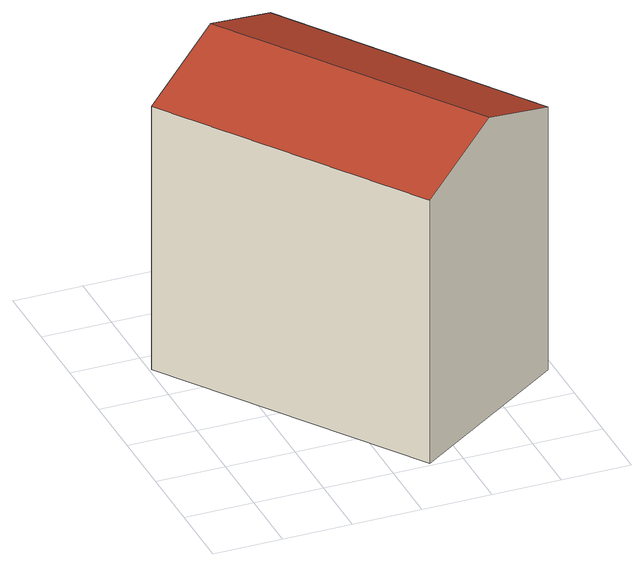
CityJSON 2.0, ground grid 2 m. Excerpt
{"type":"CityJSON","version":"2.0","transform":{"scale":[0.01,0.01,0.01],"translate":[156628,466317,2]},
"CityObjects":{
"building1":{"type":"Building","attributes":{"b3_bag_bag_overlap":0,"b3_bouwlagen":3,"b3_dak_type":"slanted","b3_extrusie":"standard","b3_h_dak_50p":10.26,"b3_h_dak_70p":10.52,"b3_h_dak_max":11.61,"b3_h_dak_min":8.07,"b3_h_maaiveld":2.38,"b3_h_nok":11.68,"b3_is_glas_dak":false,"b3_kas_warenhuis":false,"b3_kwaliteitsindicator":true,"b3_mutatie_ahn3_ahn4":false,"b3_mutatie_ahn4_ahn5":false,"b3_n_nok":3,"b3_n_vlakken":4,"b3_opp_buitenmuur":65.57,"b3_opp_dak_plat":0,"b3_opp_dak_schuin":65.65,"b3_opp_grond":50.57,"b3_opp_scheidingsmuur":131.42,"b3_rmse_lod12":1.22,"b3_rmse_lod13":1.22,"b3_rmse_lod22":0.275,"b3_t_run":30,"b3_val3dity_lod12":"[]","b3_val3dity_lod13":"[]","b3_val3dity_lod22":"[]","b3_volume_lod12":412.3,"b3_volume_lod13":412.3,"b3_volume_lod22":377.91,"geconstateerd":false,"oorspronkelijkbouwjaar":1987,"status":"Pand in gebruik"},"children":["building1-1"]},
"building1-1":{"type":"BuildingPart","parents":["building1"],"geometry":[{"type":"Solid","lod":"2.2","boundaries":[[[[0,1,2,3]],[[4,5,6,7]],[[5,4,1,0]],[[4,7,8,2,1]],[[9,8,7,6]],[[8,9,3,2]],[[9,6,5,0,3]]]],"semantics":{"surfaces":[{"type":"GroundSurface"},{"type":"RoofSurface"},{"type":"WallSurface"}],"values":[[0,1,2,2,1,2,2]]}}]}
},
"vertices":[
[481,1061,38],[980,334,38],[509,10,38],[7,736,38],[980,334,854],[481,1061,854],[243,899,966],[745,172,966],[509,10,854],[7,736,854]
]}
